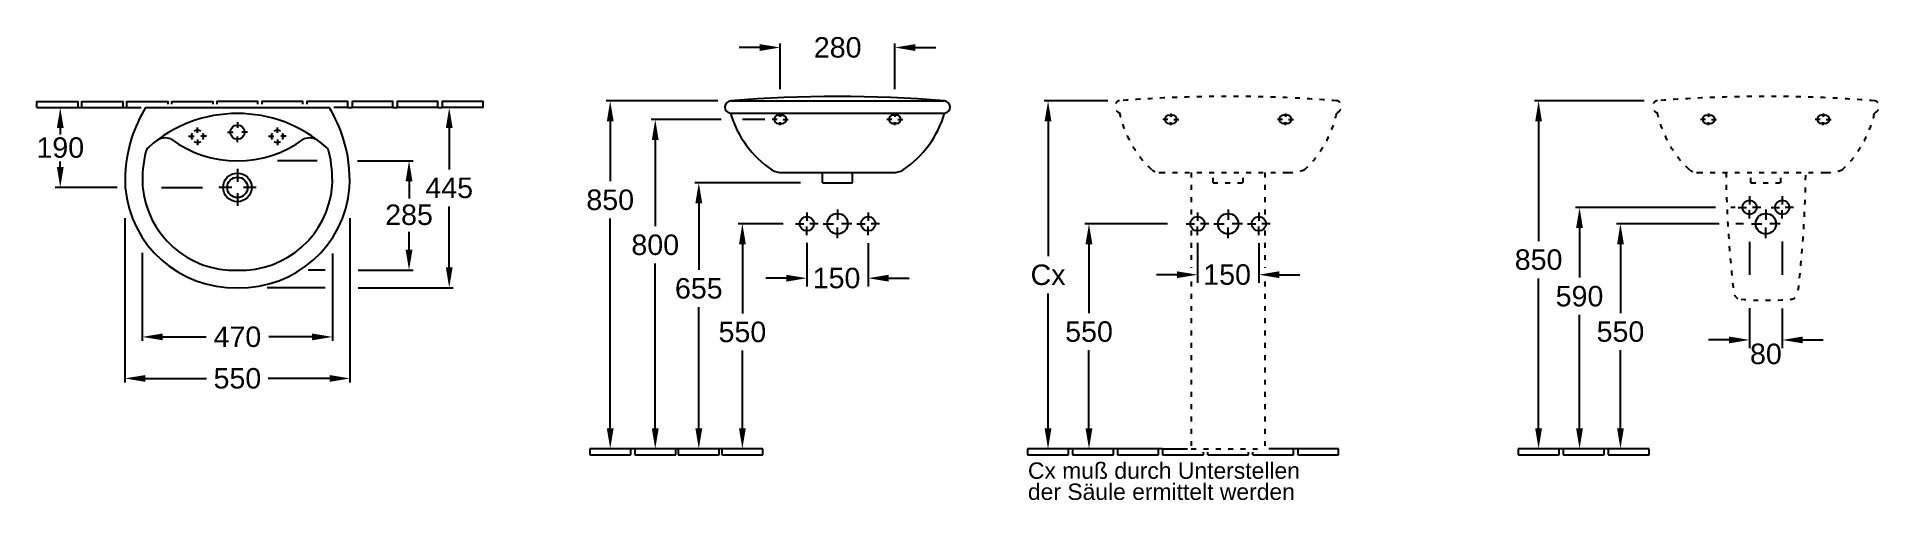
# Model space of a CAD drawing. Extents: x 328 to 4829, y 472 to 1604.
import ezdxf
from ezdxf.enums import TextEntityAlignment as Align

# ---------------------------------------------------------------- set-up
doc = ezdxf.new("R2010")
doc.units = 0
doc.linetypes.add('ACAD_ISO03W100', pattern=[30, 12, -18])
for name, color, linetype in [('DRAUF', 6, 'CONTINUOUS'), ('DRAUF_Abfluss', 7, 'CONTINUOUS'), ('DRAUF_Bemassung', 7, 'CONTINUOUS'), ('DRAUF_Fliesen', 2, 'CONTINUOUS'), ('DRAUF_Hahnloch', 7, 'CONTINUOUS'), ('FRONT', 6, 'CONTINUOUS'), ('FRONT_Abfluss', 7, 'CONTINUOUS'), ('FRONT_Befestigung', 7, 'CONTINUOUS'), ('FRONT_Bemassung', 7, 'CONTINUOUS'), ('FRONT_Fliesen', 2, 'CONTINUOUS'), ('INST1', 4, 'CONTINUOUS'), ('INST1_Abfluss', 7, 'CONTINUOUS'), ('INST1_Befestigung', 7, 'CONTINUOUS'), ('INST1_Bemassung', 7, 'CONTINUOUS'), ('INST1_Fliesen', 2, 'CONTINUOUS'), ('INST1_Text_Deu', 7, 'CONTINUOUS'), ('INST2', 4, 'CONTINUOUS'), ('INST2_Abfluss', 7, 'CONTINUOUS'), ('INST2_Befestigung', 7, 'CONTINUOUS'), ('INST2_Bemassung', 7, 'CONTINUOUS'), ('INST2_Fliesen', 2, 'CONTINUOUS')]:
    doc.layers.add(name, color=color, linetype=linetype)
doc.styles.get("Standard").update_dxf_attribs({"font": 'ARIAL.TTF'})

msp = doc.modelspace()

# ---------------------------------------------------------------- linework, layer by layer
at = {"layer": 'DRAUF'}
msp.add_line((593.6, 1431.1), (1042, 1431.1), dxfattribs=at)
at = {"layer": 'DRAUF', "color": 1, "linetype": 'Continuous'}
msp.add_circle((817.8, 1236.1), 35, dxfattribs=at)
at = {"layer": 'DRAUF'}
for centre, radius, start, end in [((881.6, 1253.7), 338.2, 148.3599, 162.3025), ((754.1, 1253.7), 338.2, 17.6975, 31.6401), ((810.3, 1258.4), 267.4, 184.8228, 271.6256), ((825.4, 1258.4), 267.4, 268.3744, 355.1772)]:
    msp.add_arc(centre, radius, start, end, dxfattribs=at)
at = {"layer": 'DRAUF', "color": 5, "linetype": 'Continuous'}
for centre, radius, start, end in [((817.8, 1089.7), 327, 48.3101, 131.6899), ((882.3, 1253.6), 296.5, 166.3298, 182.7174), ((613.7, 1318.9), 20, 131.6899, 166.3298), ((1022, 1318.9), 20, 13.6702, 48.3101), ((753.3, 1253.6), 296.5, 357.2826, 13.6702)]:
    msp.add_arc(centre, radius, start, end, dxfattribs=at)
at = {"layer": 'DRAUF', "linetype": 'Continuous'}
for centre, start, end in [((881.6, 1253.7), 162.3025, 183.0164), ((754.1, 1253.7), 356.9836, 17.6975)]:
    msp.add_arc(centre, 338.2, start, end, dxfattribs=at)
at = {"layer": 'DRAUF', "color": 4}
for centre, radius, start, end in [((642, 1319.2), 37.8, 69.1683, 127.2864), ((817.8, 1572.7), 271.9, 233.3387, 306.6613), ((993.6, 1319.2), 37.8, 52.7136, 110.8317)]:
    msp.add_arc(centre, radius, start, end, dxfattribs=at)
at = {"layer": 'DRAUF', "color": 5}
for centre, start, end in [((810.3, 1258.4), 184.8228, 271.9329), ((825.4, 1258.4), 268.0671, 355.1772)]:
    msp.add_arc(centre, 224.9, start, end, dxfattribs=at)
at = {"layer": 'DRAUF_Abfluss', "color": 1, "linetype": 'Continuous'}
for p, q in [((817.8, 1281.6), (817.8, 1250)), ((804, 1236.1), (772.4, 1236.1)), ((817.8, 1222.3), (817.8, 1190.7)), ((864, 1236.1), (832.4, 1236.1))]:
    msp.add_line(p, q, dxfattribs=at)
at = {"layer": 'DRAUF_Abfluss', "color": 4, "linetype": 'Continuous'}
msp.add_circle((817.8, 1236.1), 25, dxfattribs=at)
at = {"layer": 'DRAUF_Bemassung'}
for p, q in [((385.1, 1381.1), (385.1, 1365.5)), ((1335.3, 1381.1), (1335.3, 1280.2)), ((385.1, 1286.1), (385.1, 1299.2)), ((1012.9, 1300.8), (915.5, 1300.8)), ((1111, 1300.8), (1247.1, 1300.8)), ((524.3, 1236.1), (372.9, 1236.1)), ((632.6, 1236.1), (732.9, 1236.1)), ((1237.1, 1250.8), (1237.1, 1209.4)), ((1335.3, 1041.1), (1335.3, 1189.1)), ((542.8, 1160.7), (542.8, 759.3)), ((1092.8, 1160.7), (1092.8, 759.3)), ((1237.1, 1083.7), (1237.1, 1127.5)), ((585.3, 1076.3), (585.3, 860.8)), ((1050.3, 1074.8), (1050.3, 860.8)), ((1031.9, 991.1), (890.6, 991.1)), ((1031.9, 1033.7), (990.9, 1033.7)), ((1112.8, 1033.7), (1247.1, 1033.7)), ((1112.8, 991.1), (1345.3, 991.1)), ((635.3, 870.8), (741.4, 870.8)), ((1000.3, 870.8), (894.3, 870.8)), ((592.8, 769.3), (742.7, 769.3)), ((1042.8, 769.3), (893, 769.3))]:
    msp.add_line(p, q, dxfattribs=at)
for points in [[(376.8, 1381.1), (393.4, 1381.1), (385.1, 1431.1)], [(1327, 1381.1), (1343.6, 1381.1), (1335.3, 1431.1)], [(376.8, 1286.1), (393.4, 1286.1), (385.1, 1236.1)], [(1228.7, 1250.8), (1245.4, 1250.8), (1237.1, 1300.8)], [(1228.7, 1083.7), (1245.4, 1083.7), (1237.1, 1033.7)], [(1327, 1041.1), (1343.6, 1041.1), (1335.3, 991.1)], [(635.3, 879.1), (635.3, 862.5), (585.3, 870.8)], [(1000.3, 879.1), (1000.3, 862.5), (1050.3, 870.8)], [(592.8, 777.6), (592.8, 761), (542.8, 769.3)], [(1042.8, 777.6), (1042.8, 761), (1092.8, 769.3)]]:
    msp.add_solid(points, dxfattribs=at)
at = {"layer": 'DRAUF_Fliesen'}
for p, q in [((327.8, 1431.1), (427.8, 1431.1)), ((427.8, 1431.1), (437.8, 1431.1)), ((437.8, 1431.1), (537.8, 1431.1)), ((537.8, 1431.1), (547.8, 1431.1)), ((547.8, 1431.1), (582.3, 1431.1)), ((1087.8, 1431.1), (1053.4, 1431.1)), ((1087.8, 1431.1), (1097.8, 1431.1)), ((1197.8, 1431.1), (1097.8, 1431.1)), ((1197.8, 1431.1), (1207.8, 1431.1)), ((1307.8, 1431.1), (1207.8, 1431.1)), ((1307.8, 1431.1), (1317.8, 1431.1)), ((1417.8, 1431.1), (1317.8, 1431.1))]:
    msp.add_line(p, q, dxfattribs=at)
for points in [[(327.8, 1431.1), (327.8, 1446.1), (427.8, 1446.1), (427.8, 1431.1)], [(437.8, 1431.1), (437.8, 1446.1), (537.8, 1446.1), (537.8, 1431.1)], [(547.8, 1431.1), (547.8, 1446.1), (647.8, 1446.1), (647.8, 1439.3)], [(657.8, 1439.3), (657.8, 1446.1), (757.8, 1446.1), (757.8, 1439.3)], [(867.8, 1439.3), (867.8, 1446.1), (767.8, 1446.1), (767.8, 1439.3)], [(977.8, 1439.3), (977.8, 1446.1), (877.8, 1446.1), (877.8, 1439.3)], [(1087.8, 1431.1), (1087.8, 1446.1), (987.8, 1446.1), (987.8, 1439.3)], [(1197.8, 1431.1), (1197.8, 1446.1), (1097.8, 1446.1), (1097.8, 1431.1)], [(1307.8, 1431.1), (1307.8, 1446.1), (1207.8, 1446.1), (1207.8, 1431.1)], [(1417.8, 1431.1), (1417.8, 1446.1), (1317.8, 1446.1), (1317.8, 1431.1)]]:
    msp.add_lwpolyline(points, dxfattribs=at)
at = {"layer": 'DRAUF_Hahnloch', "color": 1, "linetype": 'Continuous'}
for p, q in [((817.8, 1395.4), (817.8, 1381.7)), ((698.4, 1361.1), (712.2, 1361.1)), ((720.3, 1369.2), (720.3, 1382.9)), ((720.3, 1352.9), (720.3, 1339.2)), ((742.2, 1361.1), (728.4, 1361.1)), ((793.5, 1371.1), (807.2, 1371.1)), ((817.8, 1346.7), (817.8, 1360.4)), ((842.2, 1371.1), (828.5, 1371.1)), ((893.5, 1361.1), (907.2, 1361.1)), ((915.4, 1369.2), (915.4, 1382.9)), ((915.4, 1352.9), (915.4, 1339.2)), ((937.2, 1361.1), (923.5, 1361.1))]:
    msp.add_line(p, q, dxfattribs=at)
at = {"layer": 'DRAUF_Hahnloch', "color": 2, "linetype": 'Continuous'}
msp.add_circle((817.8, 1371.1), 17.5, dxfattribs=at)
at = {"layer": 'DRAUF_Hahnloch', "color": 7, "linetype": 'Continuous'}
for centre, start, end in [((720.3, 1361.1), 148.745, 211.255), ((720.3, 1361.1), 58.745, 121.255), ((720.3, 1361.1), 328.745, 31.255), ((915.4, 1361.1), 148.745, 211.255), ((915.4, 1361.1), 58.745, 121.255), ((915.4, 1361.1), 328.745, 31.255), ((720.3, 1361.1), 238.745, 301.255), ((915.4, 1361.1), 238.745, 301.255)]:
    msp.add_arc(centre, 15, start, end, dxfattribs=at)
at = {"layer": 'FRONT'}
for p, q in [((2023.3, 1447.3), (2544.5, 1447.3)), ((2022.2, 1417.3), (2545.5, 1417.3)), ((2148.6, 1272.3), (2419.2, 1272.3))]:
    msp.add_line(p, q, dxfattribs=at)
at = {"layer": 'FRONT', "color": 4}
for p, q in [((2247.1, 1247.3), (2247.1, 1272.3)), ((2320.7, 1247.3), (2320.7, 1272.3)), ((2247.1, 1247.3), (2320.7, 1247.3))]:
    msp.add_line(p, q, dxfattribs=at)
at = {"layer": 'FRONT'}
for centre, radius, start, end in [((2023.9, 1432.3), 15.1, 92.3467, 263.6586), ((2543.9, 1432.3), 15.1, 276.3414, 87.6533), ((2266.6, 1490.1), 255, 196.5861, 235.8356), ((2301.2, 1490.1), 255, 304.1644, 343.4139), ((2148.6, 1322.3), 50, 239.7212, 270), ((2419.2, 1322.3), 50, 270, 300.2788)]:
    msp.add_arc(centre, radius, start, end, dxfattribs=at)
at = {"layer": 'FRONT', "color": 3}
msp.add_arc((2283.9, -1608.6), 3067, 85.1257, 94.8743, dxfattribs=at)
at = {"layer": 'FRONT_Abfluss', "color": 1, "linetype": 'Continuous'}
for p, q in [((2208.9, 1174.8), (2208.9, 1154.5)), ((2283.9, 1182.3), (2283.9, 1156.9)), ((2358.9, 1174.8), (2358.9, 1154.5)), ((2181.4, 1147.3), (2201.8, 1147.4)), ((2208.9, 1119.8), (2208.9, 1140.2)), ((2236.4, 1147.3), (2216, 1147.3)), ((2248.9, 1147.3), (2274.3, 1147.3)), ((2283.9, 1112.3), (2283.9, 1137.8)), ((2318.9, 1147.3), (2293.4, 1147.3)), ((2331.4, 1147.3), (2351.8, 1147.3)), ((2358.9, 1119.8), (2358.9, 1140.2)), ((2386.4, 1147.3), (2366, 1147.4))]:
    msp.add_line(p, q, dxfattribs=at)
at = {"layer": 'FRONT_Abfluss', "color": 4, "linetype": 'Continuous'}
msp.add_circle((2283.9, 1147.3), 25, dxfattribs=at)
at = {"layer": 'FRONT_Abfluss', "color": 2, "linetype": 'Continuous'}
for centre in [(2208.9, 1147.3), (2358.9, 1147.3)]:
    msp.add_circle(centre, 17.5, dxfattribs=at)
at = {"layer": 'FRONT_Befestigung', "color": 1, "linetype": 'Continuous'}
for p, q in [((2136.5, 1402.3), (2124.2, 1402.3)), ((2143.9, 1416.7), (2143.9, 1408.7)), ((2143.9, 1388), (2143.9, 1395.9)), ((2151.3, 1402.3), (2163.6, 1402.3)), ((2416.5, 1402.3), (2404.2, 1402.3)), ((2423.9, 1416.7), (2423.9, 1408.7)), ((2423.9, 1388), (2423.9, 1395.9)), ((2431.3, 1402.3), (2443.6, 1402.3))]:
    msp.add_line(p, q, dxfattribs=at)
at = {"layer": 'FRONT_Befestigung', "color": 7, "linetype": 'Continuous'}
for p, q in [((2138.9, 1412.3), (2148.9, 1412.3)), ((2428.9, 1412.3), (2418.9, 1412.3)), ((2138.9, 1392.3), (2148.9, 1392.3)), ((2428.9, 1392.3), (2418.9, 1392.3))]:
    msp.add_line(p, q, dxfattribs=at)
for centre, start, end in [((2138.9, 1402.3), 90, 270), ((2148.9, 1402.3), 270, 90), ((2418.9, 1402.3), 90, 270), ((2428.9, 1402.3), 270, 90)]:
    msp.add_arc(centre, 10, start, end, dxfattribs=at)
at = {"layer": 'FRONT_Bemassung'}
for p, q in [((2093.9, 1578), (2043.9, 1578)), ((2143.9, 1475.8), (2143.9, 1588)), ((2423.9, 1475.8), (2423.9, 1588)), ((2473.9, 1578), (2523.9, 1578)), ((1991.7, 1447.3), (1718.6, 1447.3)), ((1728.6, 1397.3), (1728.6, 1251.1)), ((2000, 1402.3), (1828.6, 1402.3)), ((2106, 1402.3), (2052, 1402.3)), ((1838.6, 1352.3), (1838.6, 1141.1)), ((2193.2, 1247.3), (1935, 1247.3)), ((1945, 1197.3), (1945, 1034.7)), ((1728.6, 647.3), (1728.6, 1160)), ((2150.9, 1147.3), (2041.5, 1147.3)), ((2051.5, 1097.3), (2051.5, 928.2)), ((2208.9, 1100.3), (2208.9, 994.3)), ((2358.9, 1100), (2358.9, 994.3)), ((1838.6, 647.3), (1838.6, 1050)), ((2158.9, 1014.3), (2108.9, 1014.3)), ((2408.9, 1014.3), (2458.9, 1014.3)), ((1945, 647.3), (1945, 943.6)), ((2051.5, 647.3), (2051.5, 837.2))]:
    msp.add_line(p, q, dxfattribs=at)
for points in [[(2093.9, 1586.3), (2093.9, 1569.6), (2143.9, 1578)], [(2473.9, 1586.3), (2473.9, 1569.6), (2423.9, 1578)], [(1720.3, 1397.3), (1736.9, 1397.3), (1728.6, 1447.3)], [(1830.3, 1352.3), (1846.9, 1352.3), (1838.6, 1402.3)], [(1936.7, 1197.3), (1953.4, 1197.3), (1945, 1247.3)], [(2043.2, 1097.3), (2059.8, 1097.3), (2051.5, 1147.3)], [(2158.9, 1022.6), (2158.9, 1005.9), (2208.9, 1014.3)], [(2408.9, 1022.6), (2408.9, 1005.9), (2358.9, 1014.3)], [(1720.3, 647.3), (1736.9, 647.3), (1728.6, 597.3)], [(1830.3, 647.3), (1846.9, 647.3), (1838.6, 597.3)], [(1936.7, 647.3), (1953.4, 647.3), (1945, 597.3)], [(2043.2, 647.3), (2059.8, 647.3), (2051.5, 597.3)]]:
    msp.add_solid(points, dxfattribs=at)
at = {"layer": 'FRONT_Fliesen'}
for p, q in [((1778.6, 597.3), (1678.6, 597.3)), ((1678.6, 597.3), (1678.6, 582.3)), ((1788.6, 597.3), (1778.6, 597.3)), ((1778.6, 582.3), (1778.6, 597.3)), ((1888.6, 597.3), (1788.6, 597.3)), ((1788.6, 597.3), (1788.6, 582.3)), ((1895, 597.3), (1888.6, 597.3)), ((1888.6, 582.3), (1888.6, 597.3)), ((1995, 597.3), (1895, 597.3)), ((1895, 597.3), (1895, 582.3)), ((1995, 582.3), (1995, 597.3)), ((2001.5, 597.3), (1995, 597.3)), ((2101.5, 597.3), (2001.5, 597.3)), ((2001.5, 597.3), (2001.5, 582.3)), ((2101.5, 582.3), (2101.5, 597.3)), ((1678.6, 582.3), (1778.6, 582.3)), ((1788.6, 582.3), (1888.6, 582.3)), ((1895, 582.3), (1995, 582.3)), ((2001.5, 582.3), (2101.5, 582.3))]:
    msp.add_line(p, q, dxfattribs=at)
at = {"layer": 'INST1', "color": 4, "linetype": 'ACAD_ISO03W100'}
for p, q in [((3072.1, 1272.3), (3384.5, 1272.3)), ((3148.2, 1272.3), (3148.2, 1163.9)), ((3201.3, 1247.3), (3201.3, 1272.3)), ((3275, 1247.3), (3275, 1272.3)), ((3328.2, 1272.3), (3328.2, 1163.9)), ((3201.3, 1247.3), (3275, 1247.3)), ((3148.2, 1130.8), (3148.2, 1039.3)), ((3328.2, 1130.8), (3328.2, 1039.3)), ((3148.2, 1006.2), (3148.2, 597.3)), ((3328.2, 1006.2), (3328.2, 597.3)), ((3148.2, 597.3), (3328.2, 597.3))]:
    msp.add_line(p, q, dxfattribs=at)
for centre, major_axis, start_param, end_param in [((2973.5, 1433.6), (0, 14.3), 0.040957, 3.030914), ((3238.2, -3364.7), (0, 4823.1), -0.066076, 0.066076), ((3502.8, 1433.6), (0, 14.3), 3.252271, 6.242228), ((3184.6, 1490.5), (0, 264.9), 1.842653, 2.497076), ((3291.7, 1490.5), (0, 264.9), 3.78611, 4.440533), ((3072.1, 1319.8), (0, 47.4), 2.613127, 2.800262), ((3072.1, 1319.8), (0, 47.4), 3.061446, 3.141593), ((3384.8, 1448.7), (0, 176.3), 3.139839, 3.413386)]:
    msp.add_ellipse(centre, major_axis=major_axis, ratio=0.832519, start_param=start_param, end_param=end_param, dxfattribs=at)
at = {"layer": 'INST1_Abfluss', "color": 1, "linetype": 'Continuous'}
for p, q in [((3163.2, 1174.8), (3163.2, 1154.4)), ((3238.2, 1182.3), (3238.2, 1156.9)), ((3313.2, 1174.8), (3313.1, 1154.4)), ((3135.7, 1147.3), (3156, 1147.4)), ((3163.2, 1119.8), (3163.1, 1140.2)), ((3190.7, 1147.3), (3170.3, 1147.3)), ((3203.2, 1147.3), (3228.6, 1147.3)), ((3238.2, 1112.3), (3238.2, 1137.8)), ((3273.2, 1147.3), (3247.7, 1147.3)), ((3285.7, 1147.3), (3306, 1147.3)), ((3313.2, 1119.8), (3313.2, 1140.2)), ((3340.7, 1147.3), (3320.3, 1147.4))]:
    msp.add_line(p, q, dxfattribs=at)
at = {"layer": 'INST1_Abfluss', "color": 4, "linetype": 'Continuous'}
msp.add_circle((3238.2, 1147.3), 25, dxfattribs=at)
at = {"layer": 'INST1_Abfluss', "color": 2, "linetype": 'Continuous'}
for centre in [(3163.2, 1147.3), (3313.2, 1147.3)]:
    msp.add_circle(centre, 17.5, dxfattribs=at)
at = {"layer": 'INST1_Befestigung', "color": 1, "linetype": 'Continuous'}
for p, q in [((3090.7, 1402.3), (3078.5, 1402.3)), ((3098.2, 1416.7), (3098.2, 1408.7)), ((3098.2, 1388), (3098.2, 1395.9)), ((3105.6, 1402.3), (3117.9, 1402.3)), ((3370.7, 1402.3), (3358.5, 1402.3)), ((3378.2, 1416.7), (3378.2, 1408.7)), ((3378.2, 1388), (3378.2, 1395.9)), ((3385.6, 1402.3), (3397.9, 1402.3))]:
    msp.add_line(p, q, dxfattribs=at)
at = {"layer": 'INST1_Befestigung', "color": 7, "linetype": 'Continuous'}
for p, q in [((3093.2, 1412.3), (3103.2, 1412.3)), ((3383.2, 1412.3), (3373.2, 1412.3)), ((3093.2, 1392.3), (3103.2, 1392.3)), ((3383.2, 1392.3), (3373.2, 1392.3))]:
    msp.add_line(p, q, dxfattribs=at)
for centre, start, end in [((3093.2, 1402.3), 90, 270), ((3103.2, 1402.3), 270, 90), ((3373.2, 1402.3), 90, 270), ((3383.2, 1402.3), 270, 90)]:
    msp.add_arc(centre, 10, start, end, dxfattribs=at)
at = {"layer": 'INST1_Bemassung'}
for p, q in [((2944.6, 1447.3), (2788.7, 1447.3)), ((2798.2, 1397.3), (2798.2, 1068.2)), ((3090.2, 1147.3), (2888.2, 1147.3)), ((2898.2, 1097.3), (2898.2, 929)), ((2798.2, 647.3), (2798.2, 976.5)), ((2898.2, 647.3), (2898.2, 838))]:
    msp.add_line(p, q, dxfattribs=at)
at = {"layer": 'INST1_Bemassung', "linetype": 'ByBlock'}
for p, q in [((3163.1, 1100.3), (3163.1, 1002.8)), ((3313.2, 1100), (3313.2, 1002.8)), ((3113.1, 1022.8), (3063.1, 1022.8)), ((3363.2, 1022.8), (3413.2, 1022.8))]:
    msp.add_line(p, q, dxfattribs=at)
at = {"layer": 'INST1_Bemassung'}
for points in [[(2789.8, 1397.3), (2806.5, 1397.3), (2798.2, 1447.3)], [(2889.8, 1097.3), (2906.5, 1097.3), (2898.2, 1147.3)], [(2789.8, 647.3), (2806.5, 647.3), (2798.2, 597.3)], [(2889.8, 647.3), (2906.5, 647.3), (2898.2, 597.3)]]:
    msp.add_solid(points, dxfattribs=at)
at = {"layer": 'INST1_Bemassung', "linetype": 'ByBlock'}
for points in [[(3113.1, 1031.1), (3113.1, 1014.4), (3163.1, 1022.8)], [(3363.2, 1031.1), (3363.2, 1014.4), (3313.2, 1022.8)]]:
    msp.add_solid(points, dxfattribs=at)
at = {"layer": 'INST1_Fliesen'}
for p, q in [((2848.2, 597.3), (2748.2, 597.3)), ((2748.2, 597.3), (2748.2, 582.3)), ((2848.2, 582.3), (2848.2, 597.3)), ((2858.2, 597.3), (2848.2, 597.3)), ((2958.2, 597.3), (2858.2, 597.3)), ((2858.2, 597.3), (2858.2, 582.3)), ((2958.2, 582.3), (2958.2, 597.3)), ((2968.2, 597.3), (2958.2, 597.3)), ((3068.2, 597.3), (2968.2, 597.3)), ((2968.2, 597.3), (2968.2, 582.3)), ((3068.2, 582.3), (3068.2, 597.3)), ((3078.2, 597.3), (3068.2, 597.3)), ((3078.2, 597.3), (3078.2, 582.3)), ((3078.2, 597.3), (3138.7, 597.3)), ((3178.2, 582.3), (3178.2, 589.2)), ((3188.2, 582.3), (3188.2, 589.2)), ((3288.2, 582.3), (3288.2, 589.2)), ((3298.2, 582.3), (3298.2, 589.2)), ((3398.2, 597.3), (3337.7, 597.3)), ((3398.2, 582.3), (3398.2, 597.3)), ((3408.2, 597.3), (3398.2, 597.3)), ((3508.2, 597.3), (3408.2, 597.3)), ((3408.2, 597.3), (3408.2, 582.3)), ((3508.2, 582.3), (3508.2, 597.3)), ((2748.2, 582.3), (2848.2, 582.3)), ((2858.2, 582.3), (2958.2, 582.3)), ((2968.2, 582.3), (3068.2, 582.3)), ((3078.2, 582.3), (3178.2, 582.3)), ((3188.2, 582.3), (3288.2, 582.3)), ((3298.2, 582.3), (3398.2, 582.3)), ((3408.2, 582.3), (3508.2, 582.3))]:
    msp.add_line(p, q, dxfattribs=at)
at = {"layer": 'INST2', "color": 4, "linetype": 'ACAD_ISO03W100'}
for p, q in [((4385.8, 1272.3), (4698.2, 1272.3)), ((4515.1, 1247.3), (4515.1, 1272.3)), ((4588.7, 1247.3), (4588.7, 1272.3)), ((4515.1, 1247.3), (4588.7, 1247.3))]:
    msp.add_line(p, q, dxfattribs=at)
for centre, radius, start, end in [((7285.3, 1308.8), 2831.2, 180.7373, 186.5723), ((1818.4, 1308.8), 2831.2, 353.4277, 359.2627), ((4492.4, 982), 19.4, 208.1528, 266.621), ((4551.9, 1750.7), 790.4, 265.6038, 274.3962), ((4611.3, 982), 19.4, 273.379, 331.8472)]:
    msp.add_arc(centre, radius, start, end, dxfattribs=at)
for centre, major_axis, start_param, end_param in [((4287.2, 1433.6), (0, 14.3), 0.040957, 3.030914), ((4551.9, -3364.7), (0, 4823.1), -0.066076, 0.066076), ((4816.5, 1433.6), (0, 14.3), 3.252271, 6.242228), ((4498.3, 1490.5), (0, 264.9), 1.842653, 2.497076), ((4605.4, 1490.5), (0, 264.9), 3.78611, 4.440533), ((4385.8, 1319.8), (0, 47.4), 2.613127, 2.800262), ((4385.8, 1319.8), (0, 47.4), 3.061446, 3.141593), ((4698.5, 1448.7), (0, 176.3), 3.139839, 3.413386)]:
    msp.add_ellipse(centre, major_axis=major_axis, ratio=0.832519, start_param=start_param, end_param=end_param, dxfattribs=at)
at = {"layer": 'INST2_Abfluss', "color": 1, "linetype": 'Continuous'}
for p, q in [((4484.4, 1187.3), (4504.8, 1187.4)), ((4511.9, 1159.8), (4511.8, 1180.2)), ((4511.9, 1214.8), (4511.9, 1194.5)), ((4539.4, 1187.3), (4519, 1187.3)), ((4551.9, 1182.3), (4551.9, 1156.9)), ((4564.4, 1187.3), (4584.8, 1187.3)), ((4591.9, 1214.8), (4591.8, 1194.5)), ((4591.9, 1159.8), (4591.9, 1180.2)), ((4619.4, 1187.3), (4599, 1187.4)), ((4516.9, 1147.3), (4542.3, 1147.3)), ((4551.9, 1112.3), (4551.9, 1137.8)), ((4586.9, 1147.3), (4561.4, 1147.3))]:
    msp.add_line(p, q, dxfattribs=at)
at = {"layer": 'INST2_Abfluss', "color": 2, "linetype": 'Continuous'}
for centre in [(4511.9, 1187.3), (4591.9, 1187.3)]:
    msp.add_circle(centre, 17.5, dxfattribs=at)
at = {"layer": 'INST2_Abfluss', "color": 4, "linetype": 'Continuous'}
msp.add_circle((4551.9, 1147.3), 25, dxfattribs=at)
at = {"layer": 'INST2_Befestigung', "color": 1, "linetype": 'Continuous'}
for p, q in [((4404.4, 1402.3), (4392.2, 1402.3)), ((4404.4, 1402.3), (4392.2, 1402.3)), ((4404.4, 1402.3), (4392.2, 1402.3)), ((4411.9, 1416.7), (4411.9, 1408.7)), ((4411.9, 1416.7), (4411.9, 1408.7)), ((4411.9, 1416.7), (4411.9, 1408.7)), ((4411.9, 1388), (4411.9, 1395.9)), ((4411.9, 1388), (4411.9, 1395.9)), ((4411.9, 1388), (4411.9, 1395.9)), ((4419.3, 1402.3), (4431.6, 1402.3)), ((4419.3, 1402.3), (4431.6, 1402.3)), ((4419.3, 1402.3), (4431.6, 1402.3)), ((4684.4, 1402.3), (4672.2, 1402.3)), ((4684.4, 1402.3), (4672.2, 1402.3)), ((4684.4, 1402.3), (4672.2, 1402.3)), ((4691.9, 1416.7), (4691.9, 1408.7)), ((4691.9, 1416.7), (4691.9, 1408.7)), ((4691.9, 1416.7), (4691.9, 1408.7)), ((4691.9, 1388), (4691.9, 1395.9)), ((4691.9, 1388), (4691.9, 1395.9)), ((4691.9, 1388), (4691.9, 1395.9)), ((4699.3, 1402.3), (4711.6, 1402.3)), ((4699.3, 1402.3), (4711.6, 1402.3)), ((4699.3, 1402.3), (4711.6, 1402.3))]:
    msp.add_line(p, q, dxfattribs=at)
at = {"layer": 'INST2_Befestigung', "color": 7, "linetype": 'Continuous'}
for p, q in [((4406.9, 1412.3), (4416.9, 1412.3)), ((4406.9, 1412.3), (4416.9, 1412.3)), ((4406.9, 1412.3), (4416.9, 1412.3)), ((4696.9, 1412.3), (4686.9, 1412.3)), ((4696.9, 1412.3), (4686.9, 1412.3)), ((4696.9, 1412.3), (4686.9, 1412.3)), ((4406.9, 1392.3), (4416.9, 1392.3)), ((4406.9, 1392.3), (4416.9, 1392.3)), ((4406.9, 1392.3), (4416.9, 1392.3)), ((4696.9, 1392.3), (4686.9, 1392.3)), ((4696.9, 1392.3), (4686.9, 1392.3)), ((4696.9, 1392.3), (4686.9, 1392.3))]:
    msp.add_line(p, q, dxfattribs=at)
for centre, start, end in [((4406.9, 1402.3), 90, 270), ((4406.9, 1402.3), 90, 270), ((4406.9, 1402.3), 90, 270), ((4416.9, 1402.3), 270, 90), ((4416.9, 1402.3), 270, 90), ((4416.9, 1402.3), 270, 90), ((4686.9, 1402.3), 90, 270), ((4686.9, 1402.3), 90, 270), ((4686.9, 1402.3), 90, 270), ((4696.9, 1402.3), 270, 90), ((4696.9, 1402.3), 270, 90), ((4696.9, 1402.3), 270, 90)]:
    msp.add_arc(centre, 10, start, end, dxfattribs=at)
at = {"layer": 'INST2_Bemassung'}
for p, q in [((4254.3, 1447.3), (3986.6, 1447.3)), ((3996.6, 1397.3), (3996.6, 1105)), ((4429.1, 1187.1), (4086.6, 1187.1)), ((4476.7, 1187.3), (4465.9, 1187.3)), ((4096.6, 1137.1), (4096.6, 1015.6)), ((4437.6, 1147.3), (4186.6, 1147.3)), ((4496.9, 1147.3), (4478.7, 1147.3)), ((4196.6, 1097.3), (4196.6, 929)), ((4511.9, 1103.2), (4511.9, 1022.6)), ((4591.9, 1103.6), (4591.9, 1022.2)), ((3996.6, 647.3), (3996.6, 1013.9)), ((4096.6, 647.3), (4096.6, 924.5)), ((4511.8, 940.9), (4511.8, 843.4)), ((4591.9, 940.6), (4591.9, 843.4)), ((4461.8, 863.4), (4411.8, 863.4)), ((4641.9, 863.4), (4691.9, 863.4)), ((4196.6, 647.3), (4196.6, 838))]:
    msp.add_line(p, q, dxfattribs=at)
for points in [[(3988.3, 1397.3), (4004.9, 1397.3), (3996.6, 1447.3)], [(4088.3, 1137.1), (4104.9, 1137.1), (4096.6, 1187.1)], [(4188.3, 1097.3), (4204.9, 1097.3), (4196.6, 1147.3)], [(4461.8, 871.7), (4461.8, 855.1), (4511.8, 863.4)], [(4641.9, 871.7), (4641.9, 855.1), (4591.9, 863.4)], [(3988.3, 647.3), (4004.9, 647.3), (3996.6, 597.3)], [(4088.3, 647.3), (4104.9, 647.3), (4096.6, 597.3)], [(4188.3, 647.3), (4204.9, 647.3), (4196.6, 597.3)]]:
    msp.add_solid(points, dxfattribs=at)
at = {"layer": 'INST2_Fliesen'}
for p, q in [((4046.6, 597.3), (3946.6, 597.3)), ((3946.6, 597.3), (3946.6, 582.3)), ((4056.6, 597.3), (4046.6, 597.3)), ((4046.6, 582.3), (4046.6, 597.3)), ((4156.6, 597.3), (4056.6, 597.3)), ((4056.6, 597.3), (4056.6, 582.3)), ((4166.6, 597.3), (4156.6, 597.3)), ((4156.6, 582.3), (4156.6, 597.3)), ((4266.6, 597.3), (4166.6, 597.3)), ((4166.6, 597.3), (4166.6, 582.3)), ((4266.6, 582.3), (4266.6, 597.3)), ((3946.6, 582.3), (4046.6, 582.3)), ((4056.6, 582.3), (4156.6, 582.3)), ((4166.6, 582.3), (4266.6, 582.3))]:
    msp.add_line(p, q, dxfattribs=at)

# ---------------------------------------------------------------- texts
at = {"layer": 'DRAUF_Bemassung', "char_height": 50, "attachment_point": 5}
for s, insert in [('190', (385.1, 1333.2)), ('445', (1335.3, 1234.7)), ('285', (1237.1, 1169)), ('470', (817.8, 870.8)), ('\\A1;550', (817.8, 769.3))]:
    msp.add_mtext(s, dxfattribs=dict(at, insert=insert))
at = {"layer": 'FRONT_Bemassung'}
msp.add_text('150', height=50, dxfattribs=at).set_placement((2223.2, 989.7))
at = {"layer": 'FRONT_Bemassung', "char_height": 50, "attachment_point": 5}
for s, insert in [('\\A1;280', (2284.3, 1578)), ('\\A1;850', (1728.6, 1205.6)), ('800', (1838.6, 1095.6)), ('655', (1945, 989.1)), ('\\A1;550', (2051.5, 882.7))]:
    msp.add_mtext(s, dxfattribs=dict(at, insert=insert))
at = {"layer": 'INST1_Bemassung'}
for s, p in [('150', (3177.4, 998.2)), ('550', (2840.1, 858.9))]:
    msp.add_text(s, height=50, dxfattribs=at).set_placement(p)
at = {"layer": 'INST1_Bemassung', "insert": (2798.2, 1022.3), "char_height": 50, "attachment_point": 5}
msp.add_mtext('\\A1;Cx', dxfattribs=at)
at = {"layer": 'INST1_Text_Deu', "char_height": 40, "attachment_point": 1, "line_spacing_factor": 0.8}
for s, insert, width in [('\\A1;Cx muß durch Unterstellen', (2749.1, 564), 842.736), ('\\A1;der Säule ermittelt werden', (2749.1, 512.4), 842.143)]:
    msp.add_mtext(s, dxfattribs=dict(at, insert=insert, width=width))
at = {"layer": 'INST2_Bemassung'}
msp.add_text('80', height=50, dxfattribs=at).set_placement((4551.9, 829.3), align=Align.MIDDLE_CENTER)
at = {"layer": 'INST2_Bemassung', "char_height": 50, "attachment_point": 5}
for s, insert in [('\\A1;850', (3996.6, 1059.4)), ('\\A1;590', (4096.6, 970)), ('\\A1;550', (4196.6, 883.5))]:
    msp.add_mtext(s, dxfattribs=dict(at, insert=insert))

doc.saveas('drawing.dxf')
